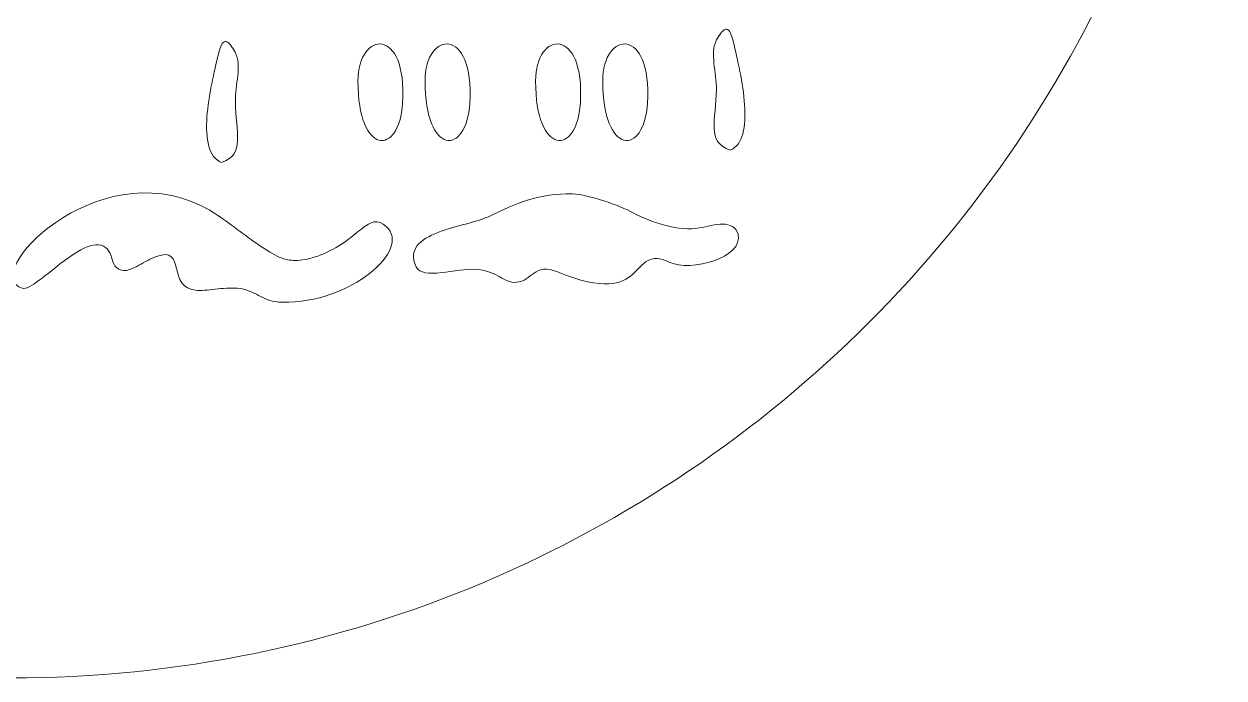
# Model space of a CAD drawing. Header units: inches. Extents: x -15.9 to -7.4, y 2.8 to 12.8.
# Drawn here: x -11.619 to -7.409, y 2.778 to 5.072 of the extents above; entities that cross this region are included whole.
import ezdxf

# ---------------------------------------------------------------- set-up
doc = ezdxf.new("R2010")
doc.units = ezdxf.units.IN
doc.header["$MEASUREMENT"] = 0
doc.layers.add('_U+0421_U+043B_U+043E_U+0439 1', color=7, linetype='Continuous')

# ---------------------------------------------------------------- blocks, each defined once
blk = doc.blocks.new('block 2')
at = {"layer": '_U+0421_U+043B_U+043E_U+0439 1', "lineweight": 0}
for points, knots in [([(-10.9466, 11.2254), (-10.9456, 11.2242), (-10.9446, 11.2235), (-10.9436, 11.223), (-10.9425, 11.2225), (-10.9413, 11.2223), (-10.9398, 11.222), (-10.4976, 11.146), (-10.0785, 11.0018), (-9.6941, 10.8007), (-9.3097, 10.5995), (-8.96, 10.3415), (-8.6561, 10.0378), (-8.2708, 9.6532), (-7.9591, 9.195), (-7.7436, 8.6861), (-7.5282, 8.1773), (-7.4091, 7.6178), (-7.4091, 7.0306), (-7.4091, 6.4434), (-7.5282, 5.8841), (-7.7436, 5.3753), (-7.9591, 4.8665), (-8.2708, 4.4083), (-8.6561, 4.0234), (-9.0412, 3.6386), (-9.4999, 3.3272), (-10.0093, 3.112), (-10.5187, 2.8968), (-11.0788, 2.7778), (-11.6667, 2.7778), (-12.2545, 2.7778), (-12.8145, 2.8968), (-13.3238, 3.112), (-13.8332, 3.3272), (-14.2919, 3.6386), (-14.6772, 4.0234), (-15.0625, 4.4083), (-15.3743, 4.8665), (-15.5897, 5.3753), (-15.8051, 5.8841), (-15.9243, 6.4434), (-15.9243, 7.0306), (-15.9243, 7.6178), (-15.8051, 8.1773), (-15.5897, 8.6861), (-15.3743, 9.195), (-15.0625, 9.6532), (-14.6772, 10.0378), (-14.3739, 10.3408), (-14.0251, 10.5983), (-13.6418, 10.7992), (-13.2586, 11.0001), (-12.841, 11.1444), (-12.4, 11.2209), (-12.3974, 11.2213), (-12.3949, 11.2215), (-12.3926, 11.2221), (-12.3903, 11.2227), (-12.3883, 11.2237), (-12.3866, 11.2257), (-12.3855, 11.227), (-12.385, 11.2296), (-12.3847, 11.232), (-12.3845, 11.2343), (-12.3844, 11.2364), (-12.3844, 11.2364), (-12.3844, 11.2364), (-12.3844, 11.4394), (-12.3844, 11.4394), (-12.3844, 11.4394), (-12.3844, 11.6424), (-12.3844, 11.6424), (-12.3844, 11.6744), (-12.3705, 11.7042), (-12.3468, 11.7291), (-12.323, 11.754), (-12.2893, 11.774), (-12.2497, 11.7863), (-12.2428, 11.7885), (-12.2377, 11.7934), (-12.2352, 11.7994), (-12.2326, 11.8053), (-12.2326, 11.8123), (-12.2361, 11.8186), (-12.2614, 11.8648), (-12.2812, 11.9143), (-12.2947, 11.9665), (-12.3082, 12.0186), (-12.3154, 12.0733), (-12.3154, 12.1297), (-12.3154, 12.2191), (-12.2973, 12.3044), (-12.2645, 12.3819), (-12.2318, 12.4595), (-12.1843, 12.5294), (-12.1255, 12.5881), (-12.0667, 12.6466), (-11.9969, 12.694), (-11.9193, 12.7268), (-11.8417, 12.7596), (-11.7564, 12.7778), (-11.6667, 12.7778), (-11.5772, 12.7778), (-11.4919, 12.7596), (-11.4143, 12.7268), (-11.3367, 12.694), (-11.2668, 12.6466), (-11.2083, 12.5881), (-11.1495, 12.5294), (-11.1019, 12.4595), (-11.069, 12.3819), (-11.0361, 12.3044), (-11.0179, 12.2191), (-11.0179, 12.1297), (-11.0179, 12.0737), (-11.025, 12.0194), (-11.0384, 11.9675), (-11.0518, 11.9157), (-11.0714, 11.8664), (-11.0966, 11.8205), (-11.1003, 11.8137), (-11.1003, 11.8062), (-11.0976, 11.7998), (-11.0949, 11.7934), (-11.0894, 11.7881), (-11.082, 11.7857), (-11.0428, 11.7732), (-11.0095, 11.7533), (-10.986, 11.7285), (-10.9626, 11.7037), (-10.9489, 11.6742), (-10.9489, 11.6424), (-10.9489, 11.6424), (-10.9489, 11.4394), (-10.9489, 11.4394), (-10.9489, 11.4394), (-10.9489, 11.2364), (-10.9489, 11.2364), (-10.9489, 11.2364), (-10.9488, 11.2343), (-10.9485, 11.2318), (-10.9482, 11.2294), (-10.9476, 11.2266), (-10.9466, 11.2254)], [0, 0, 0, 0, 1, 1, 1, 2, 2, 2, 3, 3, 3, 4, 4, 4, 5, 5, 5, 6, 6, 6, 7, 7, 7, 8, 8, 8, 9, 9, 9, 10, 10, 10, 11, 11, 11, 12, 12, 12, 13, 13, 13, 14, 14, 14, 15, 15, 15, 16, 16, 16, 17, 17, 17, 18, 18, 18, 19, 19, 19, 20, 20, 20, 21, 21, 21, 22, 22, 22, 23, 23, 23, 24, 24, 24, 25, 25, 25, 26, 26, 26, 27, 27, 27, 28, 28, 28, 29, 29, 29, 30, 30, 30, 31, 31, 31, 32, 32, 32, 33, 33, 33, 34, 34, 34, 35, 35, 35, 36, 36, 36, 37, 37, 37, 38, 38, 38, 39, 39, 39, 40, 40, 40, 41, 41, 41, 42, 42, 42, 43, 43, 43, 44, 44, 44, 45, 45, 45, 46, 46, 46, 47, 47, 47, 48, 48, 48, 48]), ([(-9.1416, 4.6292), (-9.0955, 4.6465), (-9.0856, 4.7122), (-9.0908, 4.7881), (-9.0959, 4.864), (-9.1162, 4.9501), (-9.1302, 5.0081), (-9.1354, 5.029), (-9.1414, 5.0472), (-9.1504, 5.0521), (-9.1595, 5.0569), (-9.1716, 5.0485), (-9.1892, 5.0162), (-9.2016, 4.9929), (-9.2015, 4.9643), (-9.1984, 4.9341), (-9.1953, 4.9038), (-9.1892, 4.8719), (-9.1897, 4.8417), (-9.1906, 4.7891), (-9.1995, 4.7427), (-9.1976, 4.706), (-9.1958, 4.6693), (-9.1833, 4.6425), (-9.1416, 4.6292), (-9.1416, 4.6292), (-9.1416, 4.6292), (-9.1416, 4.6292), (-9.1416, 4.6292), (-9.1416, 4.6292), (-9.1416, 4.6292)], [0, 0, 0, 0, 1, 1, 1, 2, 2, 2, 3, 3, 3, 4, 4, 4, 5, 5, 5, 6, 6, 6, 7, 7, 7, 8, 8, 8, 9, 9, 9, 10, 10, 10, 10]), ([(-10.9261, 4.5859), (-10.9722, 4.6032), (-10.9821, 4.669), (-10.9769, 4.7449), (-10.9716, 4.8208), (-10.9513, 4.9068), (-10.937, 4.9648), (-10.932, 4.9857), (-10.9261, 5.0039), (-10.917, 5.0088), (-10.908, 5.0137), (-10.8958, 5.0052), (-10.8785, 4.9729), (-10.8658, 4.9496), (-10.866, 4.9211), (-10.8691, 4.8908), (-10.8721, 4.8606), (-10.8782, 4.8286), (-10.8775, 4.7984), (-10.8765, 4.7459), (-10.8677, 4.6994), (-10.8696, 4.6627), (-10.8716, 4.6261), (-10.8842, 4.5992), (-10.9261, 4.5859), (-10.9261, 4.5859), (-10.9261, 4.5859), (-10.9261, 4.5859), (-10.9261, 4.5859), (-10.9261, 4.5859), (-10.9261, 4.5859)], [0, 0, 0, 0, 1, 1, 1, 2, 2, 2, 3, 3, 3, 4, 4, 4, 5, 5, 5, 6, 6, 6, 7, 7, 7, 8, 8, 8, 9, 9, 9, 10, 10, 10, 10]), ([(-10.2906, 4.7941), (-10.2823, 4.9294), (-10.3213, 4.9932), (-10.3625, 5.001), (-10.4037, 5.0088), (-10.447, 4.9605), (-10.4472, 4.8716), (-10.4477, 4.7406), (-10.4114, 4.6744), (-10.3736, 4.6644), (-10.3357, 4.6544), (-10.2963, 4.7005), (-10.2906, 4.7941), (-10.2906, 4.7941), (-10.2906, 4.7941), (-10.2906, 4.7941), (-10.2906, 4.7941), (-10.2906, 4.7941), (-10.2906, 4.7941)], [0, 0, 0, 0, 1, 1, 1, 2, 2, 2, 3, 3, 3, 4, 4, 4, 5, 5, 5, 6, 6, 6, 6]), ([(-10.055, 4.7941), (-10.0467, 4.9294), (-10.0858, 4.9932), (-10.1271, 5.001), (-10.1684, 5.0088), (-10.2119, 4.9605), (-10.2121, 4.8716), (-10.2123, 4.7406), (-10.176, 4.6744), (-10.1382, 4.6644), (-10.1004, 4.6544), (-10.061, 4.7005), (-10.055, 4.7941), (-10.055, 4.7941), (-10.055, 4.7941), (-10.055, 4.7941), (-10.055, 4.7941), (-10.055, 4.7941), (-10.055, 4.7941)], [0, 0, 0, 0, 1, 1, 1, 2, 2, 2, 3, 3, 3, 4, 4, 4, 5, 5, 5, 6, 6, 6, 6]), ([(-9.6671, 4.7941), (-9.6588, 4.9294), (-9.6979, 4.9932), (-9.7392, 5.001), (-9.7805, 5.0088), (-9.8239, 4.9605), (-9.8242, 4.8716), (-9.8244, 4.7406), (-9.788, 4.6744), (-9.7501, 4.6644), (-9.7122, 4.6544), (-9.6728, 4.7005), (-9.6671, 4.7941), (-9.6671, 4.7941), (-9.6671, 4.7941), (-9.6671, 4.7941), (-9.6671, 4.7941), (-9.6671, 4.7941), (-9.6671, 4.7941)], [0, 0, 0, 0, 1, 1, 1, 2, 2, 2, 3, 3, 3, 4, 4, 4, 5, 5, 5, 6, 6, 6, 6]), ([(-9.4315, 4.7941), (-9.4232, 4.9294), (-9.4623, 4.9932), (-9.5036, 5.001), (-9.5449, 5.0088), (-9.5883, 4.9605), (-9.5886, 4.8716), (-9.5888, 4.7406), (-9.5525, 4.6744), (-9.5147, 4.6644), (-9.4768, 4.6544), (-9.4374, 4.7005), (-9.4315, 4.7941), (-9.4315, 4.7941), (-9.4315, 4.7941), (-9.4315, 4.7941), (-9.4315, 4.7941), (-9.4315, 4.7941), (-9.4315, 4.7941)], [0, 0, 0, 0, 1, 1, 1, 2, 2, 2, 3, 3, 3, 4, 4, 4, 5, 5, 5, 6, 6, 6, 6]), ([(-11.6248, 4.1447), (-11.6007, 4.1371), (-11.5401, 4.1944), (-11.4776, 4.241), (-11.4151, 4.2875), (-11.3509, 4.3234), (-11.3197, 4.273), (-11.3128, 4.2616), (-11.3105, 4.2463), (-11.3049, 4.2332), (-11.2993, 4.2202), (-11.2904, 4.2093), (-11.2702, 4.207), (-11.2554, 4.2053), (-11.236, 4.2142), (-11.2157, 4.2252), (-11.1953, 4.2362), (-11.174, 4.2493), (-11.1555, 4.2559), (-11.1, 4.2759), (-11.0923, 4.248), (-11.0841, 4.2142), (-11.076, 4.1803), (-11.0674, 4.1406), (-11.0103, 4.1371), (-10.9891, 4.1359), (-10.9641, 4.1394), (-10.9381, 4.1423), (-10.9121, 4.1452), (-10.8851, 4.1473), (-10.8599, 4.1433), (-10.8263, 4.1378), (-10.808, 4.1263), (-10.7887, 4.1159), (-10.7693, 4.1056), (-10.749, 4.0964), (-10.7114, 4.0957), (-10.5931, 4.0933), (-10.4793, 4.1396), (-10.4066, 4.1965), (-10.3339, 4.2534), (-10.3023, 4.3211), (-10.3482, 4.3615), (-10.3789, 4.3888), (-10.4016, 4.3786), (-10.4328, 4.3547), (-10.4639, 4.3308), (-10.5034, 4.2933), (-10.5676, 4.2659), (-10.596, 4.254), (-10.6204, 4.2469), (-10.6422, 4.2439), (-10.664, 4.2408), (-10.6833, 4.2419), (-10.7014, 4.2464), (-10.7378, 4.2555), (-10.7881, 4.2906), (-10.8408, 4.3293), (-10.8934, 4.3679), (-10.9484, 4.41), (-10.9941, 4.4328), (-11.1816, 4.5255), (-11.3775, 4.4652), (-11.5074, 4.3759), (-11.6373, 4.2866), (-11.7012, 4.1682), (-11.6248, 4.1447), (-11.6248, 4.1447), (-11.6248, 4.1447), (-11.6248, 4.1447), (-11.6248, 4.1447), (-11.6248, 4.1447), (-11.6248, 4.1447)], [0, 0, 0, 0, 1, 1, 1, 2, 2, 2, 3, 3, 3, 4, 4, 4, 5, 5, 5, 6, 6, 6, 7, 7, 7, 8, 8, 8, 9, 9, 9, 10, 10, 10, 11, 11, 11, 12, 12, 12, 13, 13, 13, 14, 14, 14, 15, 15, 15, 16, 16, 16, 17, 17, 17, 18, 18, 18, 19, 19, 19, 20, 20, 20, 21, 21, 21, 22, 22, 22, 23, 23, 23, 24, 24, 24, 24]), ([(-10.2435, 4.2203), (-10.2323, 4.1963), (-10.1963, 4.1952), (-10.1546, 4.1995), (-10.113, 4.2038), (-10.0657, 4.2134), (-10.0322, 4.2108), (-9.9917, 4.2072), (-9.9686, 4.1951), (-9.9495, 4.1843), (-9.9304, 4.1734), (-9.9153, 4.1639), (-9.8908, 4.1656), (-9.8639, 4.1675), (-9.8482, 4.1851), (-9.8291, 4.198), (-9.81, 4.2109), (-9.7875, 4.2191), (-9.7471, 4.2022), (-9.5829, 4.1345), (-9.5217, 4.1605), (-9.4829, 4.1946), (-9.4441, 4.2287), (-9.4277, 4.2709), (-9.353, 4.2355), (-9.317, 4.2186), (-9.2521, 4.2227), (-9.1987, 4.2412), (-9.1453, 4.2597), (-9.1035, 4.2928), (-9.114, 4.3339), (-9.1212, 4.361), (-9.1417, 4.3693), (-9.1673, 4.3695), (-9.1928, 4.3697), (-9.2233, 4.3617), (-9.2501, 4.3562), (-9.2839, 4.3496), (-9.3261, 4.3542), (-9.3676, 4.3648), (-9.4091, 4.3754), (-9.4501, 4.3919), (-9.4815, 4.409), (-9.5055, 4.4221), (-9.5445, 4.4383), (-9.5848, 4.4514), (-9.625, 4.4645), (-9.6664, 4.4746), (-9.6952, 4.4756), (-9.753, 4.4775), (-9.8019, 4.4693), (-9.8487, 4.4547), (-9.8954, 4.4402), (-9.9401, 4.4192), (-9.9893, 4.3957), (-10.0277, 4.3774), (-10.1057, 4.3641), (-10.1669, 4.3401), (-10.2282, 4.3161), (-10.2725, 4.2814), (-10.2435, 4.2203), (-10.2435, 4.2203), (-10.2435, 4.2203), (-10.2435, 4.2203), (-10.2435, 4.2203), (-10.2435, 4.2203), (-10.2435, 4.2203)], [0, 0, 0, 0, 1, 1, 1, 2, 2, 2, 3, 3, 3, 4, 4, 4, 5, 5, 5, 6, 6, 6, 7, 7, 7, 8, 8, 8, 9, 9, 9, 10, 10, 10, 11, 11, 11, 12, 12, 12, 13, 13, 13, 14, 14, 14, 15, 15, 15, 16, 16, 16, 17, 17, 17, 18, 18, 18, 19, 19, 19, 20, 20, 20, 21, 21, 21, 22, 22, 22, 22])]:
    blk.add_open_spline(points, degree=3, knots=knots, dxfattribs=at)

msp = doc.modelspace()

# ---------------------------------------------------------------- block references
at = {"layer": '_U+0421_U+043B_U+043E_U+0439 1'}
msp.add_blockref('block 2', (0, 0), dxfattribs=at)

doc.saveas('drawing.dxf')
